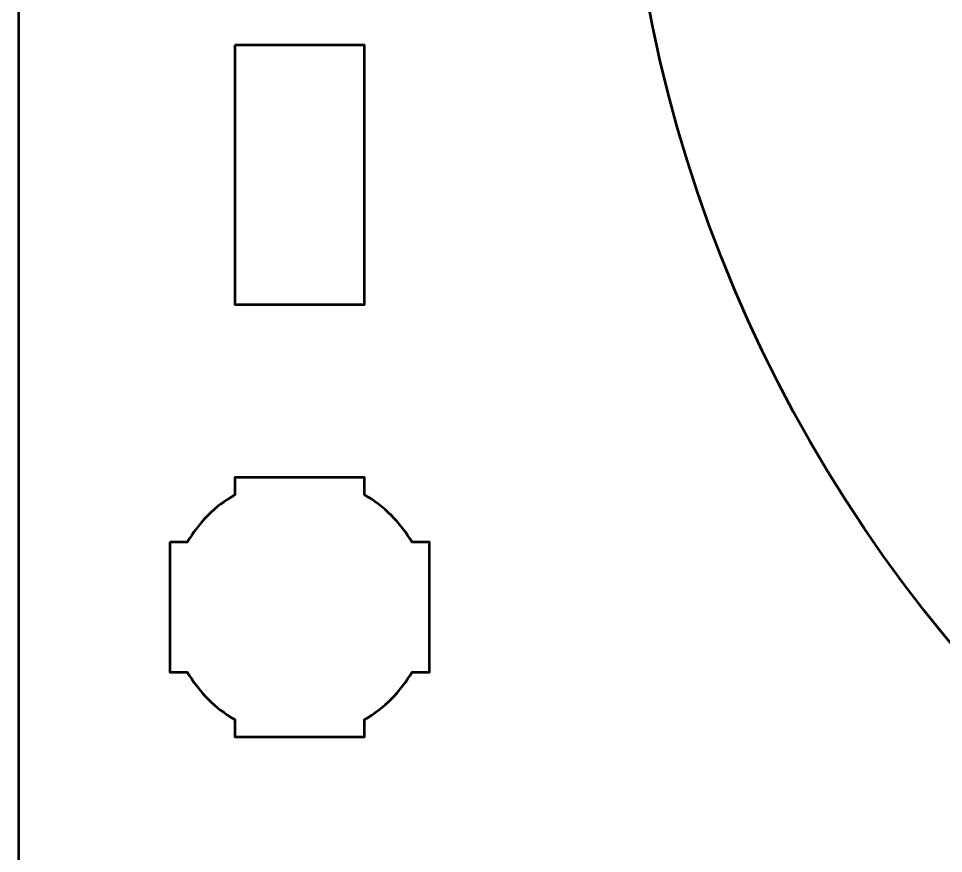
# Model space of a CAD drawing. Header units: centimetres. Extents: x -30.2 to 9.2, y -19.5 to -10.2.
# Drawn here: x -20.15 to -18.011, y -17.42 to -15.489 of the extents above; entities that cross this region are included whole.
import ezdxf

# ---------------------------------------------------------------- set-up
doc = ezdxf.new("R2010")
doc.units = ezdxf.units.CM
doc.header["$MEASUREMENT"] = 0
doc.layers.add('Layer 1', color=7, linetype='Continuous')

msp = doc.modelspace()

# ---------------------------------------------------------------- linework, layer by layer
at = {"layer": 'Layer 1', "lineweight": 53}
msp.add_ellipse((-15.50001, -14.85001), major_axis=(0, 3.25), ratio=1, dxfattribs=at)
for points, knots in [([(-19.64995, -10.19995), (-19.64995, -10.19995), (-11.35005, -10.19995), (-11.35005, -10.19995), (-11.35005, -10.19995), (-11.07305, -10.19995), (-10.84995, -10.42305), (-10.84995, -10.70005), (-10.84995, -10.70005), (-10.84995, -10.70005), (-10.84995, -18.99995), (-10.84995, -18.99995), (-10.84995, -18.99995), (-10.84995, -19.27695), (-11.07305, -19.50005), (-11.35005, -19.50005), (-11.35005, -19.50005), (-11.35005, -19.50005), (-19.64995, -19.50005), (-19.64995, -19.50005), (-19.64995, -19.50005), (-19.92695, -19.50005), (-20.15005, -19.27695), (-20.15005, -18.99995), (-20.15005, -18.99995), (-20.15005, -18.99995), (-20.15005, -10.70005), (-20.15005, -10.70005), (-20.15005, -10.70005), (-20.15005, -10.42305), (-19.92695, -10.19995), (-19.64995, -10.19995)], [0, 0, 0, 0, 0.125, 0.125, 0.125, 0.125, 0.25, 0.25, 0.25, 0.25, 0.375, 0.375, 0.375, 0.375, 0.5, 0.5, 0.5, 0.5, 0.625, 0.625, 0.625, 0.625, 0.75, 0.75, 0.75, 0.75, 0.875, 0.875, 0.875, 0.875, 1, 1, 1, 1]), ([(-19.64995, -15.55003), (-19.64995, -15.55003), (-19.34995, -15.55003), (-19.34995, -15.55003), (-19.34995, -15.55003), (-19.34995, -15.55003), (-19.34995, -16.15003), (-19.34995, -16.15003), (-19.34995, -16.15003), (-19.34995, -16.15003), (-19.64995, -16.15003), (-19.64995, -16.15003), (-19.64995, -16.15003), (-19.64995, -16.15003), (-19.64995, -15.55003), (-19.64995, -15.55003)], [0, 0, 0, 0, 0.25, 0.25, 0.25, 0.25, 0.5, 0.5, 0.5, 0.5, 0.75, 0.75, 0.75, 0.75, 1, 1, 1, 1]), ([(-19.80001, -16.69997), (-19.80001, -16.69997), (-19.75981, -16.69997), (-19.75981, -16.69997), (-19.75981, -16.69997), (-19.73348, -16.65445), (-19.69552, -16.61652), (-19.65001, -16.59019), (-19.65001, -16.59019), (-19.65001, -16.59019), (-19.65001, -16.54997), (-19.65001, -16.54997), (-19.65001, -16.54997), (-19.65001, -16.54997), (-19.35001, -16.54997), (-19.35001, -16.54997), (-19.35001, -16.54997), (-19.35001, -16.54997), (-19.35001, -16.59016), (-19.35001, -16.59016), (-19.35001, -16.59016), (-19.30448, -16.61649), (-19.26649, -16.65444), (-19.24013, -16.69997), (-19.24013, -16.69997), (-19.24013, -16.69997), (-19.20001, -16.69997), (-19.20001, -16.69997), (-19.20001, -16.69997), (-19.20001, -16.69997), (-19.20001, -16.84539), (-19.20001, -16.84539), (-19.20001, -16.84539), (-19.20001, -16.84539), (-19.19995, -16.85004), (-19.19995, -16.85004), (-19.19995, -16.85004), (-19.19995, -16.85004), (-19.20001, -16.85468), (-19.20001, -16.85468), (-19.20001, -16.85468), (-19.20001, -16.85468), (-19.20001, -16.99997), (-19.20001, -16.99997), (-19.20001, -16.99997), (-19.20001, -16.99997), (-19.24008, -16.99997), (-19.24008, -16.99997), (-19.24008, -16.99997), (-19.26643, -17.04554), (-19.30443, -17.08355), (-19.35001, -17.10991), (-19.35001, -17.10991), (-19.35001, -17.10991), (-19.35001, -17.14997), (-19.35001, -17.14997), (-19.35001, -17.14997), (-19.35001, -17.14997), (-19.49329, -17.14997), (-19.49329, -17.14997), (-19.49329, -17.14997), (-19.49329, -17.14997), (-19.49996, -17.15005), (-19.49996, -17.15005), (-19.49996, -17.15005), (-19.49996, -17.15005), (-19.50664, -17.14997), (-19.50664, -17.14997), (-19.50664, -17.14997), (-19.50664, -17.14997), (-19.65001, -17.14997), (-19.65001, -17.14997), (-19.65001, -17.14997), (-19.65001, -17.14997), (-19.65001, -17.10987), (-19.65001, -17.10987), (-19.65001, -17.10987), (-19.69555, -17.08351), (-19.73353, -17.04552), (-19.75986, -16.99997), (-19.75986, -16.99997), (-19.75986, -16.99997), (-19.80001, -16.99997), (-19.80001, -16.99997), (-19.80001, -16.99997), (-19.80001, -16.99997), (-19.80001, -16.69997), (-19.80001, -16.69997)], [0, 0, 0, 0, 0.0454545, 0.0454545, 0.0454545, 0.0454545, 0.0909091, 0.0909091, 0.0909091, 0.0909091, 0.1363636, 0.1363636, 0.1363636, 0.1363636, 0.1818182, 0.1818182, 0.1818182, 0.1818182, 0.2272727, 0.2272727, 0.2272727, 0.2272727, 0.2727273, 0.2727273, 0.2727273, 0.2727273, 0.3181818, 0.3181818, 0.3181818, 0.3181818, 0.3636364, 0.3636364, 0.3636364, 0.3636364, 0.4090909, 0.4090909, 0.4090909, 0.4090909, 0.4545455, 0.4545455, 0.4545455, 0.4545455, 0.5, 0.5, 0.5, 0.5, 0.5454545, 0.5454545, 0.5454545, 0.5454545, 0.5909091, 0.5909091, 0.5909091, 0.5909091, 0.6363636, 0.6363636, 0.6363636, 0.6363636, 0.6818182, 0.6818182, 0.6818182, 0.6818182, 0.7272727, 0.7272727, 0.7272727, 0.7272727, 0.7727273, 0.7727273, 0.7727273, 0.7727273, 0.8181818, 0.8181818, 0.8181818, 0.8181818, 0.8636364, 0.8636364, 0.8636364, 0.8636364, 0.9090909, 0.9090909, 0.9090909, 0.9090909, 0.9545455, 0.9545455, 0.9545455, 0.9545455, 1, 1, 1, 1])]:
    msp.add_open_spline(points, degree=3, knots=knots, dxfattribs=at)

doc.saveas('drawing.dxf')
